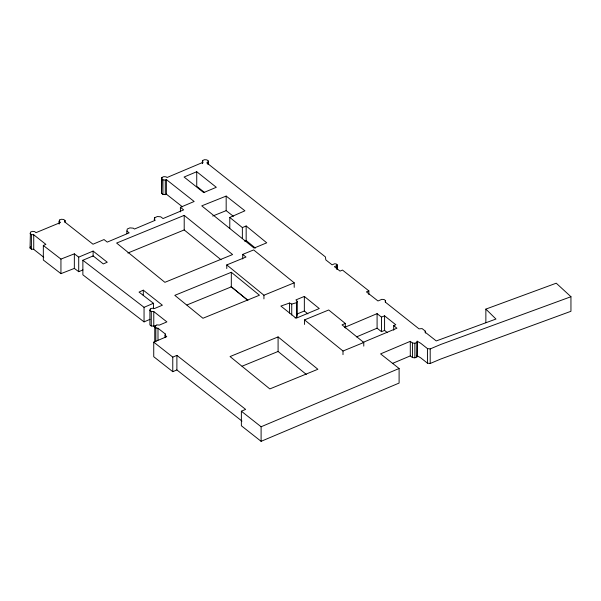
<?xml version="1.0" encoding="UTF-8"?>
<svg xmlns="http://www.w3.org/2000/svg" width="601" height="601" viewBox="0 0 601 601"><rect width="100%" height="100%" fill="white"/><g stroke="black" fill="none" stroke-linecap="round" stroke-linejoin="round"><path stroke-width="0.9" d="M165.072 337.123L165.313 333.998L157.995 328.236L155.824 328.063L155.824 341.721M155.824 328.063L155.997 327.282L154.75 327.184L154.75 341.751M165.072 335.298L166.77 336.643L153.736 342.149L172.772 357.114L176.889 355.379L245.636 409.394L241.369 411.212L241.369 425.771L261.104 441.322L399.102 383.062L399.102 368.496L380.576 353.884L410.295 341.338L410.295 355.905L412.444 357.587L414.878 357.805L416.861 356.979L417.139 341.195L420.723 343.284L427.439 348.58L430.196 348.918L440.758 344.456L570.95 296.721L570.95 311.288L440.758 359.022L430.196 363.485L427.439 363.147L420.723 357.843L417.139 355.762L417.139 341.195M416.861 356.979L417.139 355.762M154.75 327.184L155.141 325.457L156.38 325.547L156.538 324.863L159.37 325.088L166.89 321.903L153.773 311.558L151.279 311.423L149.897 310.341L150.28 308.997L152.158 308.215L154.562 308.508L162.383 305.21L143.293 290.17L139.049 292.086L153.45 303.302L153.45 308.764M126.773 233.714L127.232 229.041L129.914 227.877L133.242 228.155L134.504 229.034L155.126 220.327L154.209 219.613L154.682 217.69L157.372 216.533L160.7 216.796L163.036 218.554L183.643 209.862L180.405 207.315L194.161 201.493L166.379 179.594L165.275 180.067L162.946 179.842L161.579 178.752L161.947 177.415L163.84 176.626L166.154 176.859L166.995 177.528L202.995 162.323L202.349 161.797L202.687 160.467L204.61 159.678L206.909 159.896L208.284 160.978L208.284 164.621M336.876 269.263L337.123 264.688L336.147 263.929L334.532 263.786L332.105 264.853L325.84 259.917L325.404 256.92L206.767 162.833L207.923 162.315L208.284 160.978M43.745 257.258L33.731 249.355L31.417 249.137L30.05 248.048L30.418 232.144L32.311 231.355L34.625 231.573L35.992 232.662L60.528 222.483L59.116 221.393L59.491 220.049L61.37 219.267L63.698 219.47L65.066 220.582L65.066 222.4M30.05 248.048L30.418 246.71M182.464 206.842L166.379 194.161L165.275 194.626L162.946 194.408L161.579 193.319L161.947 177.415M368.856 294.505L368.856 290.869L366.407 291.883L377.969 300.973L381.845 299.336L384.159 299.553L385.511 300.65L385.143 301.972L419.002 328.845L422.12 328.612L425.425 331.219L425.425 333.044M65.066 220.582L64.698 221.897L92.997 244.216L104.033 239.559L107.256 242.113L129.17 232.857L126.773 230.979M296.646 302.671L297.179 301.296L295.947 299.884L304.346 296.436L319.266 308.553L296.135 318.23L280.877 306.067L289.539 303.039L291.733 304.068L296.646 302.671L296.646 317.23L295.061 317.906M296.646 317.23L297.179 315.863L297.179 301.296M425.425 331.219L424.877 331.962L436.266 340.94L495.968 319.048L485.863 309.102L556.248 283.199L570.95 296.721M229.785 217.449L244.915 210.801L226.171 196.076L201.748 205.858L254.073 248.085L266.739 242.819L246.162 225.968L242.368 227.584L229.785 217.449L229.785 228.372M30.05 233.481L31.417 234.578L33.731 234.788L45.894 244.389L43.332 245.478L60.941 259.084L74.344 253.847L78.716 257.115L93.117 251.083L107.263 262.239L103.297 263.922L93.14 255.921L82.87 260.256L144.052 307.329L153.45 303.302M82.87 260.256L82.87 274.822L144.052 321.888L150.032 319.326M244.645 241.174L246.162 240.528L255.387 248.085M336.876 265.619L334.404 266.671L340.023 271.096L342.472 270.067L368.856 290.869M153.736 342.149L153.736 356.716L172.772 371.681L176.889 369.946L241.985 421.091M344.591 327.402L377.09 313.632L381.477 317.118L381.477 331.684L384.58 330.392L387.382 332.631M356.566 336.891L377.09 328.191L381.477 331.684M392.461 363.432L410.295 355.905M241.369 411.212L261.104 426.763L399.102 368.496M196.737 171.728L184.086 177.032L203.664 192.583L216.315 187.294L196.737 171.728L196.737 186.295L204.716 192.636M74.344 253.847L74.344 268.414L78.716 271.682L82.953 269.909M363.027 342.39L396.915 328.214L393.7 325.644L395.789 324.773L384.58 315.833L381.477 317.118M410.295 341.338L412.444 343.021L414.878 343.246L416.861 342.42M296.789 314.105L304.346 310.995L307.9 313.887M345.335 328.033L345.335 323.481L342.022 324.848L363.778 342.495L363.778 346.131M184.206 215.376L116.617 243.059L164.892 282.327L232.595 254.554L184.206 215.376L184.206 229.943L221.04 259.76M127.885 253.013L184.206 229.943M242.714 258.956L242.714 254.403L253.652 249.918L294.205 282.823L294.205 287.376M226.772 268.564L226.772 264.921L245.982 257.048L242.714 254.403M226.772 264.921L263.929 295.234L294.205 282.823M304.557 324.442L304.557 319.89L328.702 309.981L345.335 323.481M278.09 336.913L230.055 356.558L269.826 388.922L317.876 369.269L278.09 336.913L278.09 351.472L306.3 374.423M242.068 366.212L278.09 351.472M304.557 319.89L342.998 351.022L363.778 342.495M231.317 272.283L174.808 295.346L202.943 318.267L259.459 295.219L231.317 272.283L231.317 286.842L247.92 300.372M186.979 304.947L231.317 286.842M212.694 216.037L226.171 210.643L233.383 216.307M43.332 245.478L43.332 260.038L60.941 273.65L74.344 268.414M149.897 310.341L149.897 324.901L151.279 325.99L153.773 326.125L155.231 327.275M231.062 286.624L247.492 300.034M485.863 309.102L485.863 322.752M430.196 348.918L430.196 363.485M427.439 348.58L427.439 363.147M414.878 343.246L414.878 357.805M412.444 343.021L412.444 357.587M393.7 325.644L393.7 330.197M385.511 300.65L385.511 302.468M384.58 315.833L384.58 330.392M377.09 313.632L377.09 328.191M342.998 351.022L342.998 354.658M337.123 264.688L337.123 269.24M304.346 296.436L304.346 310.995M291.733 304.068L291.733 314.992M289.539 303.039L289.539 313.053M263.929 295.234L263.929 298.877M261.104 426.763L261.104 441.322M246.162 225.968L246.162 240.528M242.368 227.584L242.368 238.507M226.171 196.076L226.171 210.643M207.923 162.315L207.923 164.133M202.687 160.467L202.687 163.194M202.349 161.797L202.349 163.622M180.405 207.315L180.405 211.86M176.889 355.379L176.889 369.946M172.772 357.114L172.772 371.681M166.379 179.594L166.379 194.161M165.275 180.067L165.275 194.626M165.313 333.998L165.313 337.642M162.946 179.842L162.946 194.408M161.579 178.752L161.579 193.319M157.995 328.236L157.995 340.076M155.141 325.457L155.141 327.275M154.682 217.69L154.682 220.424M153.773 311.558L153.773 326.125M151.279 311.423L151.279 325.99M150.28 308.997L150.28 310.815M144.052 307.329L144.052 321.888M143.293 290.17L143.293 295.632M93.117 251.083L93.117 256.544M78.716 257.115L78.716 271.682M60.941 259.084L60.941 273.65M59.491 220.049L59.491 221.867M59.116 221.393L59.116 224.12M33.731 234.788L33.731 249.355M31.417 234.578L31.417 249.137"/></g></svg>
